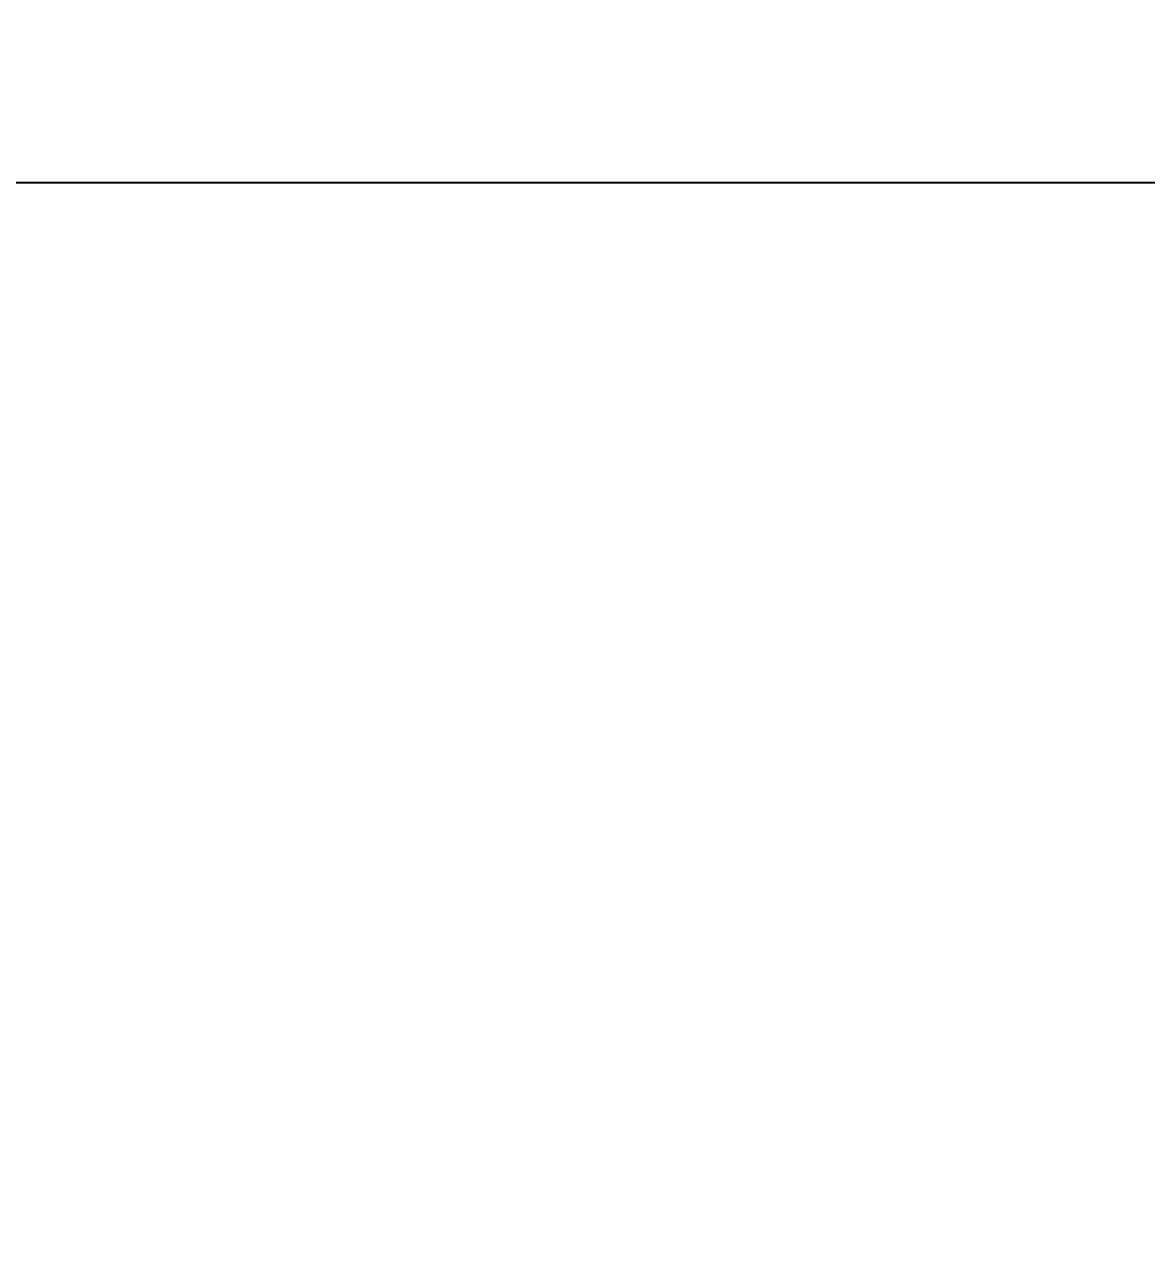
# Model space of a CAD drawing. Header units: millimetres. Extents: x 1236 to 1656, y -100 to 494.
# Drawn here: x 1496.357 to 1497.278, y 391.848 to 392.865 of the extents above; entities that cross this region are included whole.
import ezdxf

# ---------------------------------------------------------------- set-up
doc = ezdxf.new("R2010")
doc.units = ezdxf.units.MM
doc.header["$LTSCALE"] = 0.1
doc.layers.add('DIM', color=3, linetype='Continuous')
doc.styles.get("Standard").update_dxf_attribs({"font": 'arial.ttf'})
doc.dimstyles.new('ISO-25', dxfattribs={"dimtxt": 2.5, "dimasz": 2.5, "dimexe": 1.25, "dimexo": 0.625, "dimtad": 1, "dimlfac": 5, "dimtxsty": 'Standard', "dimcen": 2.5, "dimadec": 0, "dimazin": 0, "dimtfac": 1, "dimtmove": 0, "dimatfit": 3, "dimfxl": 0, "dimarcsym": 0})

# ---------------------------------------------------------------- blocks, each defined once
blk = doc.blocks.new('*D54')
at = {"layer": 'Defpoints', "color": 0}
for p in [(1493.4392, 422.6607), (1493.4392, 405.5297), (1563.4408, 391.5294)]:
    blk.add_point(p, dxfattribs=at)
at = {"layer": 'DIM', "color": 0, "lineweight": -2}
for p, q in [((1493.4392, 406.1547), (1493.4392, 423.9107)), ((1563.4408, 392.1544), (1563.4408, 423.9107)), ((1560.9408, 422.6607), (1495.9392, 422.6607))]:
    blk.add_line(p, q, dxfattribs=at)
at = {"layer": 'DIM', "color": 0}
for points in [[(1495.9392, 423.0773), (1495.9392, 422.244), (1493.4392, 422.6607)], [(1560.9408, 423.0773), (1560.9408, 422.244), (1563.4408, 422.6607)]]:
    blk.add_solid(points, dxfattribs=at)
at = {"layer": 'DIM', "color": 0, "insert": (1528.44, 424.5629), "char_height": 2.5, "attachment_point": 5}
blk.add_mtext('350', dxfattribs=at)

msp = doc.modelspace()

# ---------------------------------------------------------------- linework, layer by layer
msp.add_line((1493.4392, 392.7362), (1498.1709, 392.7356))

# ---------------------------------------------------------------- dimensions: what is measured, and where the dimension line sits
at = {"layer": 'DIM'}
dim = msp.add_linear_dim(base=(1493.4392, 422.6607), p1=(1563.4408, 391.5294), p2=(1493.4392, 405.5297), text='350', dimstyle='ISO-25', dxfattribs=at)
dim.commit()
dim.dimension.update_dxf_attribs({"geometry": '*D54', "text_midpoint": (1528.44, 424.5629)})

doc.saveas('drawing.dxf')
